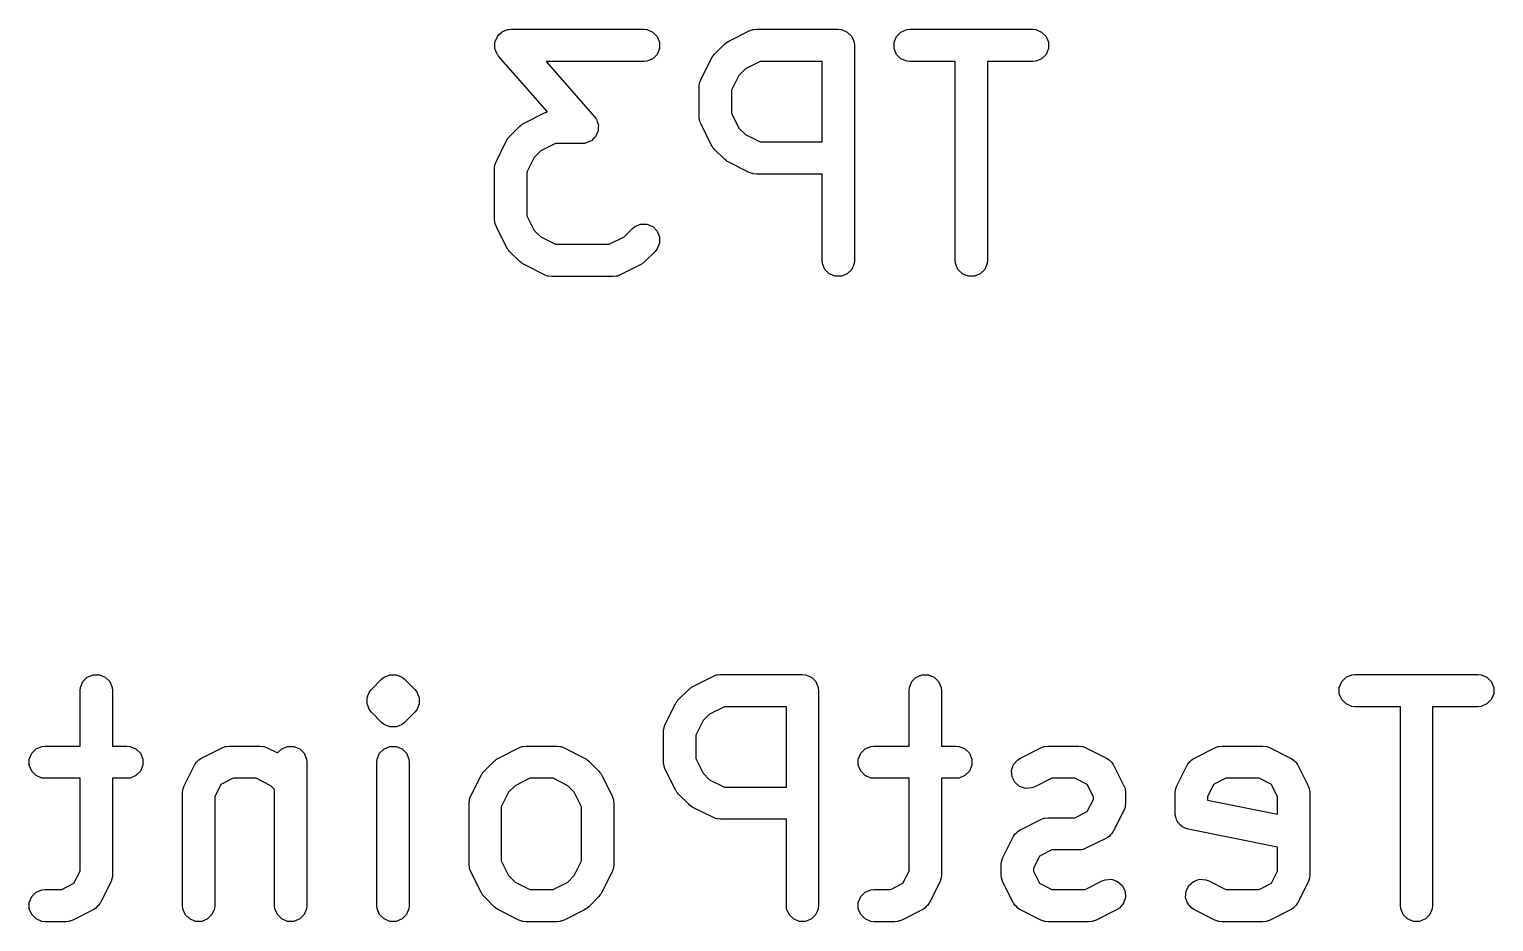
# Model space of a CAD drawing. Extents: x -2.56 to 2.01, y 0.39 to 3.96.
# Drawn here: x -1.9341 to -1.6659, y 2.8228 to 2.9862 of the extents above; entities that cross this region are included whole.
import ezdxf

# ---------------------------------------------------------------- set-up
doc = ezdxf.new("R2010")
doc.units = 0
doc.header["$MEASUREMENT"] = 0
doc.layers.add('BLACK', color=7, linetype='CONTINUOUS')

msp = doc.modelspace()

# ---------------------------------------------------------------- linework, layer by layer
at = {"layer": 'BLACK', "linetype": 'CONTINUOUS'}
for p, q in [((-1.84791, 2.98539), (-1.84757, 2.98573)), ((-1.84757, 2.98573), (-1.84748, 2.98577)), ((-1.84748, 2.98577), (-1.84741, 2.98583)), ((-1.84741, 2.98583), (-1.84695, 2.98599)), ((-1.84695, 2.98599), (-1.84651, 2.98617)), ((-1.84651, 2.98617), (-1.84637, 2.98618)), ((-1.84637, 2.98618), (-1.84631, 2.9862)), ((-1.84631, 2.9862), (-1.84624, 2.9862)), ((-1.84624, 2.9862), (-1.84593, 2.98623)), ((-1.84593, 2.98623), (-1.82156, 2.98623)), ((-1.82156, 2.98623), (-1.82098, 2.98617)), ((-1.82098, 2.98617), (-1.81992, 2.98573)), ((-1.81992, 2.98573), (-1.8191, 2.98492)), ((-1.80601, 2.98404), (-1.80226, 2.98592)), ((-1.80226, 2.98592), (-1.80172, 2.98612)), ((-1.80172, 2.98612), (-1.80161, 2.98613)), ((-1.80161, 2.98613), (-1.80151, 2.98617)), ((-1.80151, 2.98617), (-1.80094, 2.98623)), ((-1.80094, 2.98623), (-1.78594, 2.98623)), ((-1.78594, 2.98623), (-1.78536, 2.98617)), ((-1.78536, 2.98617), (-1.7843, 2.98573)), ((-1.7843, 2.98573), (-1.78348, 2.98492)), ((-1.77527, 2.98492), (-1.77446, 2.98573)), ((-1.77446, 2.98573), (-1.77339, 2.98617)), ((-1.77339, 2.98617), (-1.77282, 2.98623)), ((-1.77282, 2.98623), (-1.75032, 2.98623)), ((-1.75032, 2.98623), (-1.74974, 2.98617)), ((-1.74974, 2.98617), (-1.74868, 2.98573)), ((-1.74868, 2.98573), (-1.74786, 2.98492)), ((-1.84886, 2.98289), (-1.84883, 2.98337)), ((-1.84883, 2.98385), (-1.84879, 2.98394)), ((-1.84883, 2.98337), (-1.84883, 2.98385)), ((-1.84879, 2.98394), (-1.84878, 2.98404)), ((-1.84878, 2.98404), (-1.84857, 2.98447)), ((-1.84857, 2.98447), (-1.84839, 2.98492)), ((-1.84839, 2.98492), (-1.84832, 2.98499)), ((-1.84832, 2.98499), (-1.84827, 2.98508)), ((-1.84827, 2.98508), (-1.84791, 2.98539)), ((-1.8191, 2.98492), (-1.81866, 2.98385)), ((-1.81866, 2.98385), (-1.81866, 2.9827)), ((-1.80865, 2.98161), (-1.80677, 2.98349)), ((-1.80677, 2.98349), (-1.80655, 2.98367)), ((-1.80655, 2.98367), (-1.8065, 2.98373)), ((-1.8065, 2.98373), (-1.80641, 2.98379)), ((-1.80641, 2.98379), (-1.80633, 2.98386)), ((-1.80633, 2.98386), (-1.80626, 2.98389)), ((-1.80626, 2.98389), (-1.80601, 2.98404)), ((-1.78348, 2.98492), (-1.78304, 2.98385)), ((-1.78304, 2.98385), (-1.78299, 2.98327)), ((-1.78299, 2.98327), (-1.78299, 2.9439)), ((-1.77571, 2.98385), (-1.77527, 2.98492)), ((-1.77571, 2.9827), (-1.77571, 2.98385)), ((-1.74786, 2.98492), (-1.74742, 2.98385)), ((-1.74742, 2.98385), (-1.74742, 2.9827)), ((-1.84883, 2.9828), (-1.84886, 2.98289)), ((-1.84883, 2.9827), (-1.84883, 2.9828)), ((-1.84864, 2.98226), (-1.84883, 2.9827)), ((-1.84849, 2.9818), (-1.84864, 2.98226)), ((-1.84841, 2.98169), (-1.84849, 2.9818)), ((-1.84839, 2.98163), (-1.84841, 2.98169)), ((-1.84833, 2.98158), (-1.84839, 2.98163)), ((-1.84815, 2.98133), (-1.84833, 2.98158)), ((-1.83922, 2.97112), (-1.84815, 2.98133)), ((-1.82098, 2.98038), (-1.82156, 2.98032)), ((-1.81992, 2.98082), (-1.82098, 2.98038)), ((-1.8191, 2.98163), (-1.81992, 2.98082)), ((-1.81866, 2.9827), (-1.8191, 2.98163)), ((-1.81108, 2.9771), (-1.8092, 2.98085)), ((-1.8092, 2.98085), (-1.80905, 2.98109)), ((-1.80905, 2.98109), (-1.80902, 2.98117)), ((-1.80902, 2.98117), (-1.80895, 2.98125)), ((-1.80895, 2.98125), (-1.80889, 2.98134)), ((-1.80889, 2.98134), (-1.80884, 2.98139)), ((-1.80884, 2.98139), (-1.80865, 2.98161)), ((-1.77527, 2.98163), (-1.77571, 2.9827)), ((-1.77446, 2.98082), (-1.77527, 2.98163)), ((-1.77339, 2.98038), (-1.77446, 2.98082)), ((-1.77282, 2.98032), (-1.77339, 2.98038)), ((-1.74974, 2.98038), (-1.75032, 2.98032)), ((-1.74868, 2.98082), (-1.74974, 2.98038)), ((-1.74786, 2.98163), (-1.74868, 2.98082)), ((-1.74742, 2.9827), (-1.74786, 2.98163)), ((-1.82156, 2.98032), (-1.83942, 2.98032)), ((-1.83942, 2.98032), (-1.83059, 2.97022)), ((-1.80413, 2.97778), (-1.80548, 2.97508)), ((-1.80294, 2.97897), (-1.80413, 2.97778)), ((-1.80024, 2.98032), (-1.80294, 2.97897)), ((-1.78889, 2.98032), (-1.80024, 2.98032)), ((-1.78889, 2.96561), (-1.78889, 2.98032)), ((-1.76452, 2.98032), (-1.77282, 2.98032)), ((-1.76452, 2.9439), (-1.76452, 2.98032)), ((-1.75032, 2.98032), (-1.75861, 2.98032)), ((-1.75861, 2.98032), (-1.75861, 2.9439)), ((-1.81139, 2.97578), (-1.81133, 2.97635)), ((-1.81139, 2.97015), (-1.81139, 2.97578)), ((-1.81133, 2.97635), (-1.81129, 2.97645)), ((-1.81129, 2.97645), (-1.81128, 2.97656)), ((-1.81128, 2.97656), (-1.81108, 2.9771)), ((-1.80548, 2.97508), (-1.80548, 2.97085)), ((-1.8435, 2.96904), (-1.83975, 2.97092)), ((-1.83975, 2.97092), (-1.83922, 2.97112)), ((-1.83059, 2.97022), (-1.83041, 2.96997)), ((-1.83041, 2.96997), (-1.83035, 2.96992)), ((-1.83035, 2.96992), (-1.83033, 2.96987)), ((-1.83033, 2.96987), (-1.83025, 2.96975)), ((-1.83025, 2.96975), (-1.8301, 2.9693)), ((-1.81133, 2.96958), (-1.81139, 2.97015)), ((-1.80548, 2.97085), (-1.80413, 2.96815)), ((-1.84614, 2.96662), (-1.84427, 2.96849)), ((-1.84427, 2.96849), (-1.84404, 2.96868)), ((-1.84404, 2.96868), (-1.84399, 2.96873)), ((-1.84399, 2.96873), (-1.8439, 2.96879)), ((-1.8439, 2.96879), (-1.84382, 2.96886)), ((-1.84382, 2.96886), (-1.84375, 2.96889)), ((-1.84375, 2.96889), (-1.8435, 2.96904)), ((-1.83017, 2.96708), (-1.83035, 2.96664)), ((-1.82996, 2.96751), (-1.83017, 2.96708)), ((-1.8301, 2.9693), (-1.82991, 2.96885)), ((-1.82995, 2.96761), (-1.82996, 2.96751)), ((-1.82991, 2.9677), (-1.82995, 2.96761)), ((-1.82991, 2.96885), (-1.82991, 2.96875)), ((-1.82991, 2.96875), (-1.82988, 2.96866)), ((-1.82988, 2.96866), (-1.82991, 2.96818)), ((-1.82991, 2.96818), (-1.82991, 2.9677)), ((-1.81129, 2.96948), (-1.81133, 2.96958)), ((-1.81128, 2.96937), (-1.81129, 2.96948)), ((-1.81108, 2.96883), (-1.81128, 2.96937)), ((-1.8092, 2.96508), (-1.81108, 2.96883)), ((-1.80413, 2.96815), (-1.80294, 2.96695)), ((-1.80294, 2.96695), (-1.80024, 2.96561)), ((-1.84857, 2.9621), (-1.8467, 2.96585)), ((-1.8467, 2.96585), (-1.84654, 2.9661)), ((-1.84654, 2.9661), (-1.84651, 2.96617)), ((-1.84651, 2.96617), (-1.84645, 2.96625)), ((-1.84645, 2.96625), (-1.84639, 2.96634)), ((-1.84639, 2.96634), (-1.84633, 2.96639)), ((-1.84633, 2.96639), (-1.84614, 2.96662)), ((-1.83774, 2.96532), (-1.84043, 2.96398)), ((-1.83281, 2.96532), (-1.83774, 2.96532)), ((-1.8325, 2.96535), (-1.83281, 2.96532)), ((-1.83243, 2.96535), (-1.8325, 2.96535)), ((-1.83237, 2.96537), (-1.83243, 2.96535)), ((-1.83223, 2.96538), (-1.83237, 2.96537)), ((-1.83179, 2.96556), (-1.83223, 2.96538)), ((-1.83133, 2.96572), (-1.83179, 2.96556)), ((-1.83126, 2.96578), (-1.83133, 2.96572)), ((-1.83117, 2.96582), (-1.83126, 2.96578)), ((-1.83083, 2.96616), (-1.83117, 2.96582)), ((-1.83047, 2.96648), (-1.83083, 2.96616)), ((-1.83042, 2.96657), (-1.83047, 2.96648)), ((-1.83035, 2.96664), (-1.83042, 2.96657)), ((-1.80905, 2.96483), (-1.8092, 2.96508)), ((-1.80902, 2.96476), (-1.80905, 2.96483)), ((-1.80895, 2.96468), (-1.80902, 2.96476)), ((-1.80889, 2.96459), (-1.80895, 2.96468)), ((-1.80884, 2.96454), (-1.80889, 2.96459)), ((-1.80865, 2.96431), (-1.80884, 2.96454)), ((-1.80677, 2.96244), (-1.80865, 2.96431)), ((-1.80024, 2.96561), (-1.78889, 2.96561)), ((-1.84878, 2.96156), (-1.84857, 2.9621)), ((-1.84163, 2.96278), (-1.84298, 2.96008)), ((-1.84043, 2.96398), (-1.84163, 2.96278)), ((-1.80655, 2.96225), (-1.80677, 2.96244)), ((-1.8065, 2.96219), (-1.80655, 2.96225)), ((-1.80641, 2.96214), (-1.8065, 2.96219)), ((-1.80633, 2.96207), (-1.80641, 2.96214)), ((-1.80626, 2.96204), (-1.80633, 2.96207)), ((-1.80601, 2.96189), (-1.80626, 2.96204)), ((-1.80226, 2.96001), (-1.80601, 2.96189)), ((-1.84888, 2.96078), (-1.84883, 2.96135)), ((-1.84888, 2.9514), (-1.84888, 2.96078)), ((-1.84883, 2.96135), (-1.84879, 2.96145)), ((-1.84879, 2.96145), (-1.84878, 2.96156)), ((-1.84298, 2.96008), (-1.84298, 2.9521)), ((-1.80172, 2.9598), (-1.80226, 2.96001)), ((-1.80161, 2.9598), (-1.80172, 2.9598)), ((-1.80151, 2.95976), (-1.80161, 2.9598)), ((-1.80094, 2.9597), (-1.80151, 2.95976)), ((-1.78889, 2.9597), (-1.80094, 2.9597)), ((-1.78889, 2.9439), (-1.78889, 2.9597)), ((-1.84883, 2.95083), (-1.84888, 2.9514)), ((-1.84298, 2.9521), (-1.84163, 2.9494)), ((-1.84879, 2.95073), (-1.84883, 2.95083)), ((-1.84878, 2.95062), (-1.84879, 2.95073)), ((-1.84857, 2.95008), (-1.84878, 2.95062)), ((-1.8467, 2.94633), (-1.84857, 2.95008)), ((-1.84163, 2.9494), (-1.84043, 2.94821)), ((-1.84043, 2.94821), (-1.83774, 2.94686)), ((-1.82788, 2.94686), (-1.82518, 2.94821)), ((-1.82518, 2.94821), (-1.82365, 2.94974)), ((-1.82365, 2.94974), (-1.8232, 2.95011)), ((-1.8232, 2.95011), (-1.82214, 2.95055)), ((-1.82214, 2.95055), (-1.82098, 2.95055)), ((-1.82098, 2.95055), (-1.81992, 2.95011)), ((-1.81992, 2.95011), (-1.8191, 2.94929)), ((-1.8191, 2.94929), (-1.81866, 2.94823)), ((-1.81866, 2.94823), (-1.81866, 2.94708)), ((-1.84654, 2.94609), (-1.8467, 2.94633)), ((-1.84651, 2.94601), (-1.84654, 2.94609)), ((-1.84645, 2.94593), (-1.84651, 2.94601)), ((-1.84639, 2.94584), (-1.84645, 2.94593)), ((-1.84633, 2.94579), (-1.84639, 2.94584)), ((-1.84614, 2.94557), (-1.84633, 2.94579)), ((-1.84427, 2.94369), (-1.84614, 2.94557)), ((-1.83774, 2.94686), (-1.82788, 2.94686)), ((-1.81947, 2.94557), (-1.82135, 2.94369)), ((-1.8191, 2.94601), (-1.81947, 2.94557)), ((-1.81866, 2.94708), (-1.8191, 2.94601)), ((-1.84404, 2.94351), (-1.84427, 2.94369)), ((-1.84399, 2.94345), (-1.84404, 2.94351)), ((-1.8439, 2.94339), (-1.84399, 2.94345)), ((-1.84382, 2.94332), (-1.8439, 2.94339)), ((-1.84375, 2.94329), (-1.84382, 2.94332)), ((-1.8435, 2.94314), (-1.84375, 2.94329)), ((-1.83975, 2.94126), (-1.8435, 2.94314)), ((-1.82211, 2.94314), (-1.82586, 2.94126)), ((-1.82187, 2.94329), (-1.82211, 2.94314)), ((-1.82179, 2.94332), (-1.82187, 2.94329)), ((-1.82171, 2.94339), (-1.82179, 2.94332)), ((-1.82162, 2.94345), (-1.82171, 2.94339)), ((-1.82157, 2.94351), (-1.82162, 2.94345)), ((-1.82135, 2.94369), (-1.82157, 2.94351)), ((-1.78884, 2.94333), (-1.78889, 2.9439)), ((-1.78839, 2.94226), (-1.78884, 2.94333)), ((-1.78304, 2.94333), (-1.78348, 2.94226)), ((-1.78299, 2.9439), (-1.78304, 2.94333)), ((-1.76446, 2.94333), (-1.76452, 2.9439)), ((-1.76402, 2.94226), (-1.76446, 2.94333)), ((-1.75867, 2.94333), (-1.75911, 2.94226)), ((-1.75861, 2.9439), (-1.75867, 2.94333)), ((-1.83921, 2.94106), (-1.83975, 2.94126)), ((-1.83911, 2.94105), (-1.83921, 2.94106)), ((-1.83901, 2.94101), (-1.83911, 2.94105)), ((-1.83843, 2.94095), (-1.83901, 2.94101)), ((-1.82718, 2.94095), (-1.83843, 2.94095)), ((-1.82661, 2.94101), (-1.82718, 2.94095)), ((-1.82651, 2.94105), (-1.82661, 2.94101)), ((-1.8264, 2.94106), (-1.82651, 2.94105)), ((-1.82586, 2.94126), (-1.8264, 2.94106)), ((-1.78758, 2.94145), (-1.78839, 2.94226)), ((-1.78652, 2.94101), (-1.78758, 2.94145)), ((-1.78536, 2.94101), (-1.78652, 2.94101)), ((-1.7843, 2.94145), (-1.78536, 2.94101)), ((-1.78348, 2.94226), (-1.7843, 2.94145)), ((-1.76321, 2.94145), (-1.76402, 2.94226)), ((-1.76214, 2.94101), (-1.76321, 2.94145)), ((-1.76099, 2.94101), (-1.76214, 2.94101)), ((-1.75993, 2.94145), (-1.76099, 2.94101)), ((-1.75911, 2.94226), (-1.75993, 2.94145)), ((-1.9235, 2.86762), (-1.92244, 2.86806)), ((-1.92244, 2.86806), (-1.92128, 2.86806)), ((-1.92128, 2.86806), (-1.92022, 2.86762)), ((-1.86913, 2.86762), (-1.86807, 2.86806)), ((-1.86807, 2.86806), (-1.86692, 2.86806)), ((-1.86692, 2.86806), (-1.86692, 2.86806)), ((-1.86692, 2.86806), (-1.86585, 2.86762)), ((-1.81257, 2.86593), (-1.80882, 2.86781)), ((-1.80882, 2.86781), (-1.80828, 2.86801)), ((-1.80828, 2.86801), (-1.80817, 2.86802)), ((-1.80817, 2.86802), (-1.80808, 2.86806)), ((-1.80808, 2.86806), (-1.8075, 2.86812)), ((-1.8075, 2.86812), (-1.7925, 2.86812)), ((-1.7925, 2.86812), (-1.79192, 2.86806)), ((-1.79192, 2.86806), (-1.79086, 2.86762)), ((-1.77164, 2.86762), (-1.77058, 2.86806)), ((-1.77058, 2.86806), (-1.76943, 2.86806)), ((-1.76943, 2.86806), (-1.76836, 2.86762)), ((-1.6929, 2.86762), (-1.69184, 2.86806)), ((-1.69184, 2.86806), (-1.69126, 2.86812)), ((-1.69126, 2.86812), (-1.66877, 2.86812)), ((-1.66877, 2.86812), (-1.66819, 2.86806)), ((-1.66819, 2.86806), (-1.66713, 2.86762)), ((-1.92481, 2.86516), (-1.92476, 2.86574)), ((-1.92481, 2.85499), (-1.92481, 2.86516)), ((-1.92476, 2.86574), (-1.92431, 2.86681)), ((-1.92431, 2.86681), (-1.9235, 2.86762)), ((-1.92022, 2.86762), (-1.9194, 2.86681)), ((-1.9194, 2.86681), (-1.91896, 2.86574)), ((-1.91896, 2.86574), (-1.91891, 2.86516)), ((-1.91891, 2.86516), (-1.91891, 2.85499)), ((-1.87182, 2.86493), (-1.87145, 2.86538)), ((-1.87145, 2.86538), (-1.86958, 2.86725)), ((-1.86958, 2.86725), (-1.86913, 2.86762)), ((-1.86585, 2.86762), (-1.8654, 2.86725)), ((-1.8654, 2.86725), (-1.86353, 2.86538)), ((-1.86353, 2.86538), (-1.86316, 2.86493)), ((-1.81521, 2.8635), (-1.81334, 2.86538)), ((-1.81334, 2.86538), (-1.81311, 2.86556)), ((-1.81311, 2.86556), (-1.81306, 2.86562)), ((-1.81306, 2.86562), (-1.81297, 2.86568)), ((-1.81297, 2.86568), (-1.81289, 2.86574)), ((-1.81289, 2.86574), (-1.81282, 2.86577)), ((-1.81282, 2.86577), (-1.81257, 2.86593)), ((-1.79086, 2.86762), (-1.79005, 2.86681)), ((-1.79005, 2.86681), (-1.7896, 2.86574)), ((-1.7896, 2.86574), (-1.78955, 2.86516)), ((-1.78955, 2.86516), (-1.78955, 2.82579)), ((-1.77296, 2.86516), (-1.7729, 2.86574)), ((-1.77296, 2.85499), (-1.77296, 2.86516)), ((-1.7729, 2.86574), (-1.77246, 2.86681)), ((-1.77246, 2.86681), (-1.77164, 2.86762)), ((-1.76836, 2.86762), (-1.76755, 2.86681)), ((-1.76755, 2.86681), (-1.76711, 2.86574)), ((-1.76711, 2.86574), (-1.76705, 2.86516)), ((-1.76705, 2.86516), (-1.76705, 2.85499)), ((-1.69416, 2.86574), (-1.69372, 2.86681)), ((-1.69416, 2.86459), (-1.69416, 2.86574)), ((-1.69372, 2.86681), (-1.6929, 2.86762)), ((-1.66713, 2.86762), (-1.66631, 2.86681)), ((-1.66631, 2.86681), (-1.66587, 2.86574)), ((-1.66587, 2.86574), (-1.66587, 2.86459)), ((-1.87226, 2.86387), (-1.87182, 2.86493)), ((-1.87226, 2.86271), (-1.87226, 2.86387)), ((-1.87182, 2.86165), (-1.87226, 2.86271)), ((-1.86316, 2.86493), (-1.86302, 2.86459)), ((-1.86272, 2.86271), (-1.86316, 2.86165)), ((-1.86302, 2.86459), (-1.86272, 2.86387)), ((-1.86272, 2.86387), (-1.86272, 2.86271)), ((-1.81764, 2.85899), (-1.81576, 2.86274)), ((-1.81576, 2.86274), (-1.81561, 2.86298)), ((-1.81561, 2.86298), (-1.81558, 2.86306)), ((-1.81558, 2.86306), (-1.81551, 2.86314)), ((-1.81551, 2.86314), (-1.81546, 2.86323)), ((-1.81546, 2.86323), (-1.8154, 2.86328)), ((-1.8154, 2.86328), (-1.81521, 2.8635)), ((-1.69372, 2.86352), (-1.69416, 2.86459)), ((-1.6929, 2.86271), (-1.69372, 2.86352)), ((-1.69184, 2.86227), (-1.6929, 2.86271)), ((-1.66713, 2.86271), (-1.66819, 2.86227)), ((-1.66631, 2.86352), (-1.66713, 2.86271)), ((-1.66587, 2.86459), (-1.66631, 2.86352)), ((-1.87145, 2.8612), (-1.87182, 2.86165)), ((-1.86958, 2.85933), (-1.87145, 2.8612)), ((-1.86353, 2.8612), (-1.8654, 2.85933)), ((-1.86316, 2.86165), (-1.86353, 2.8612)), ((-1.8107, 2.85967), (-1.81205, 2.85697)), ((-1.8095, 2.86086), (-1.8107, 2.85967)), ((-1.8068, 2.86221), (-1.8095, 2.86086)), ((-1.79545, 2.86221), (-1.8068, 2.86221)), ((-1.79545, 2.84749), (-1.79545, 2.86221)), ((-1.69126, 2.86221), (-1.69184, 2.86227)), ((-1.68297, 2.86221), (-1.69126, 2.86221)), ((-1.68297, 2.82579), (-1.68297, 2.86221)), ((-1.66877, 2.86221), (-1.67706, 2.86221)), ((-1.67706, 2.86221), (-1.67706, 2.82579)), ((-1.66819, 2.86227), (-1.66877, 2.86221)), ((-1.86913, 2.85896), (-1.86958, 2.85933)), ((-1.86807, 2.85852), (-1.86913, 2.85896)), ((-1.86692, 2.85852), (-1.86807, 2.85852)), ((-1.86807, 2.85852), (-1.86807, 2.85852)), ((-1.86585, 2.85896), (-1.86692, 2.85852)), ((-1.86692, 2.85852), (-1.86692, 2.85852)), ((-1.8654, 2.85933), (-1.86585, 2.85896)), ((-1.81795, 2.85767), (-1.81789, 2.85824)), ((-1.81795, 2.85204), (-1.81795, 2.85767)), ((-1.81789, 2.85824), (-1.81785, 2.85834)), ((-1.81785, 2.85845), (-1.81764, 2.85899)), ((-1.81785, 2.85834), (-1.81785, 2.85845)), ((-1.81205, 2.85697), (-1.81205, 2.85274)), ((-1.93369, 2.85368), (-1.93287, 2.8545)), ((-1.93287, 2.8545), (-1.93181, 2.85494)), ((-1.93181, 2.85494), (-1.93123, 2.85499)), ((-1.93123, 2.85499), (-1.92481, 2.85499)), ((-1.91891, 2.85499), (-1.91624, 2.85499)), ((-1.91624, 2.85499), (-1.91566, 2.85494)), ((-1.91566, 2.85494), (-1.9146, 2.8545)), ((-1.9146, 2.8545), (-1.91378, 2.85368)), ((-1.90256, 2.85281), (-1.89881, 2.85468)), ((-1.89881, 2.85468), (-1.89827, 2.85489)), ((-1.89827, 2.85489), (-1.89816, 2.8549)), ((-1.89816, 2.8549), (-1.89806, 2.85494)), ((-1.89806, 2.85494), (-1.89749, 2.85499)), ((-1.89749, 2.85499), (-1.89186, 2.85499)), ((-1.89186, 2.85499), (-1.89129, 2.85494)), ((-1.89129, 2.85494), (-1.89119, 2.8549)), ((-1.89119, 2.8549), (-1.89108, 2.85489)), ((-1.89108, 2.85489), (-1.89054, 2.85468)), ((-1.89054, 2.85468), (-1.88864, 2.85373)), ((-1.88864, 2.85373), (-1.88788, 2.8545)), ((-1.88788, 2.8545), (-1.88682, 2.85494)), ((-1.88682, 2.85494), (-1.88566, 2.85494)), ((-1.88566, 2.85494), (-1.8846, 2.8545)), ((-1.8846, 2.8545), (-1.88378, 2.85368)), ((-1.86995, 2.85368), (-1.86913, 2.8545)), ((-1.86913, 2.8545), (-1.86807, 2.85494)), ((-1.86807, 2.85494), (-1.86692, 2.85494)), ((-1.86692, 2.85494), (-1.86585, 2.8545)), ((-1.86585, 2.8545), (-1.86504, 2.85368)), ((-1.84819, 2.85281), (-1.84444, 2.85468)), ((-1.84444, 2.85468), (-1.8439, 2.85489)), ((-1.8439, 2.85489), (-1.84379, 2.8549)), ((-1.84379, 2.8549), (-1.8437, 2.85494)), ((-1.8437, 2.85494), (-1.84312, 2.85499)), ((-1.84312, 2.85499), (-1.8375, 2.85499)), ((-1.8375, 2.85499), (-1.83692, 2.85494)), ((-1.83692, 2.85494), (-1.83682, 2.8549)), ((-1.83682, 2.8549), (-1.83672, 2.85489)), ((-1.83672, 2.85489), (-1.83617, 2.85468)), ((-1.83617, 2.85468), (-1.83243, 2.85281)), ((-1.78183, 2.85368), (-1.78102, 2.8545)), ((-1.78102, 2.8545), (-1.77995, 2.85494)), ((-1.77995, 2.85494), (-1.77938, 2.85499)), ((-1.77938, 2.85499), (-1.77296, 2.85499)), ((-1.76705, 2.85499), (-1.76438, 2.85499)), ((-1.76438, 2.85499), (-1.7638, 2.85494)), ((-1.7638, 2.85494), (-1.76274, 2.8545)), ((-1.76274, 2.8545), (-1.76192, 2.85368)), ((-1.75258, 2.85281), (-1.74883, 2.85468)), ((-1.74883, 2.85468), (-1.74829, 2.85489)), ((-1.74829, 2.85489), (-1.74818, 2.8549)), ((-1.74818, 2.8549), (-1.74808, 2.85494)), ((-1.74808, 2.85494), (-1.74751, 2.85499)), ((-1.74751, 2.85499), (-1.74188, 2.85499)), ((-1.74188, 2.85499), (-1.74131, 2.85494)), ((-1.74131, 2.85494), (-1.74121, 2.8549)), ((-1.74121, 2.8549), (-1.7411, 2.85489)), ((-1.7411, 2.85489), (-1.74056, 2.85468)), ((-1.74056, 2.85468), (-1.73681, 2.85281)), ((-1.72071, 2.85281), (-1.71696, 2.85468)), ((-1.71696, 2.85468), (-1.71642, 2.85489)), ((-1.71642, 2.85489), (-1.71631, 2.8549)), ((-1.71631, 2.8549), (-1.71621, 2.85494)), ((-1.71621, 2.85494), (-1.71564, 2.85499)), ((-1.71564, 2.85499), (-1.70814, 2.85499)), ((-1.70814, 2.85499), (-1.70756, 2.85494)), ((-1.70756, 2.85494), (-1.70746, 2.8549)), ((-1.70746, 2.8549), (-1.70736, 2.85489)), ((-1.70736, 2.85489), (-1.70682, 2.85468)), ((-1.70682, 2.85468), (-1.70307, 2.85281)), ((-1.93413, 2.85262), (-1.93369, 2.85368)), ((-1.93413, 2.85147), (-1.93413, 2.85262)), ((-1.91378, 2.85368), (-1.91334, 2.85262)), ((-1.91334, 2.85262), (-1.91334, 2.85147)), ((-1.90382, 2.85158), (-1.9038, 2.85163)), ((-1.9038, 2.85163), (-1.90375, 2.85169)), ((-1.90375, 2.85169), (-1.90357, 2.85198)), ((-1.90357, 2.85198), (-1.90329, 2.85222)), ((-1.90329, 2.85222), (-1.90305, 2.8525)), ((-1.90305, 2.8525), (-1.90276, 2.85268)), ((-1.90276, 2.85268), (-1.9027, 2.85273)), ((-1.9027, 2.85273), (-1.90265, 2.85275)), ((-1.90265, 2.85275), (-1.90256, 2.85281)), ((-1.88378, 2.85368), (-1.88334, 2.85262)), ((-1.88334, 2.85262), (-1.88329, 2.85204)), ((-1.88329, 2.85204), (-1.88329, 2.82579)), ((-1.87044, 2.85204), (-1.87039, 2.85262)), ((-1.87044, 2.82579), (-1.87044, 2.85204)), ((-1.87039, 2.85262), (-1.86995, 2.85368)), ((-1.86504, 2.85368), (-1.8646, 2.85262)), ((-1.8646, 2.85262), (-1.86454, 2.85204)), ((-1.86454, 2.85204), (-1.86454, 2.82579)), ((-1.85083, 2.85038), (-1.84896, 2.85225)), ((-1.84896, 2.85225), (-1.84873, 2.85244)), ((-1.84873, 2.85244), (-1.84868, 2.8525)), ((-1.84868, 2.8525), (-1.84859, 2.85256)), ((-1.84859, 2.85256), (-1.84851, 2.85262)), ((-1.84851, 2.85262), (-1.84844, 2.85265)), ((-1.84844, 2.85265), (-1.84819, 2.85281)), ((-1.83243, 2.85281), (-1.83218, 2.85265)), ((-1.83218, 2.85265), (-1.83211, 2.85262)), ((-1.83211, 2.85262), (-1.83202, 2.85256)), ((-1.83202, 2.85256), (-1.83194, 2.8525)), ((-1.83194, 2.8525), (-1.83188, 2.85244)), ((-1.83188, 2.85244), (-1.83166, 2.85225)), ((-1.83166, 2.85225), (-1.82978, 2.85038)), ((-1.81789, 2.85147), (-1.81795, 2.85204)), ((-1.81205, 2.85274), (-1.8107, 2.85004)), ((-1.78227, 2.85262), (-1.78183, 2.85368)), ((-1.78227, 2.85147), (-1.78227, 2.85262)), ((-1.76192, 2.85368), (-1.76148, 2.85262)), ((-1.76148, 2.85262), (-1.76148, 2.85147)), ((-1.75419, 2.85054), (-1.75382, 2.85163)), ((-1.75382, 2.85163), (-1.75307, 2.8525)), ((-1.75307, 2.8525), (-1.75258, 2.85281)), ((-1.73681, 2.85281), (-1.73672, 2.85275)), ((-1.73672, 2.85275), (-1.73667, 2.85273)), ((-1.73667, 2.85273), (-1.73661, 2.85268)), ((-1.73661, 2.85268), (-1.73632, 2.8525)), ((-1.73632, 2.8525), (-1.73608, 2.85222)), ((-1.73608, 2.85222), (-1.7358, 2.85198)), ((-1.7358, 2.85198), (-1.73562, 2.85169)), ((-1.73562, 2.85169), (-1.73557, 2.85163)), ((-1.73557, 2.85163), (-1.73555, 2.85158)), ((-1.72197, 2.85158), (-1.72195, 2.85163)), ((-1.72195, 2.85163), (-1.7219, 2.85169)), ((-1.7219, 2.85169), (-1.72172, 2.85198)), ((-1.72172, 2.85198), (-1.72144, 2.85222)), ((-1.72144, 2.85222), (-1.7212, 2.8525)), ((-1.7212, 2.8525), (-1.7209, 2.85268)), ((-1.7209, 2.85268), (-1.72085, 2.85273)), ((-1.72085, 2.85273), (-1.7208, 2.85275)), ((-1.7208, 2.85275), (-1.72071, 2.85281)), ((-1.70307, 2.85281), (-1.70297, 2.85275)), ((-1.70297, 2.85275), (-1.70292, 2.85273)), ((-1.70292, 2.85273), (-1.70287, 2.85268)), ((-1.70287, 2.85268), (-1.70258, 2.8525)), ((-1.70258, 2.8525), (-1.70233, 2.85222)), ((-1.70233, 2.85222), (-1.70205, 2.85198)), ((-1.70205, 2.85198), (-1.70187, 2.85169)), ((-1.70187, 2.85169), (-1.70182, 2.85163)), ((-1.70182, 2.85163), (-1.70181, 2.85158)), ((-1.93369, 2.8504), (-1.93413, 2.85147)), ((-1.93287, 2.84959), (-1.93369, 2.8504)), ((-1.93181, 2.84915), (-1.93287, 2.84959)), ((-1.93123, 2.84909), (-1.93181, 2.84915)), ((-1.92481, 2.84909), (-1.93123, 2.84909)), ((-1.92481, 2.83212), (-1.92481, 2.84909)), ((-1.91624, 2.84909), (-1.91891, 2.84909)), ((-1.91891, 2.84909), (-1.91891, 2.83142)), ((-1.91566, 2.84915), (-1.91624, 2.84909)), ((-1.9146, 2.84959), (-1.91566, 2.84915)), ((-1.91378, 2.8504), (-1.9146, 2.84959)), ((-1.91334, 2.85147), (-1.91378, 2.8504)), ((-1.90575, 2.84774), (-1.90388, 2.85149)), ((-1.90388, 2.85149), (-1.90382, 2.85158)), ((-1.89679, 2.84909), (-1.89904, 2.84797)), ((-1.89256, 2.84909), (-1.89679, 2.84909)), ((-1.88986, 2.84774), (-1.89256, 2.84909)), ((-1.85326, 2.84586), (-1.85138, 2.84961)), ((-1.85138, 2.84961), (-1.85123, 2.84986)), ((-1.85123, 2.84986), (-1.8512, 2.84993)), ((-1.8512, 2.84993), (-1.85113, 2.85001)), ((-1.85113, 2.85001), (-1.85108, 2.8501)), ((-1.85108, 2.8501), (-1.85102, 2.85015)), ((-1.85102, 2.85015), (-1.85083, 2.85038)), ((-1.84242, 2.84909), (-1.84512, 2.84774)), ((-1.83819, 2.84909), (-1.84242, 2.84909)), ((-1.83549, 2.84774), (-1.83819, 2.84909)), ((-1.82978, 2.85038), (-1.8296, 2.85015)), ((-1.8296, 2.85015), (-1.82954, 2.8501)), ((-1.82954, 2.8501), (-1.82948, 2.85001)), ((-1.82948, 2.85001), (-1.82942, 2.84993)), ((-1.82942, 2.84993), (-1.82939, 2.84986)), ((-1.82939, 2.84986), (-1.82923, 2.84961)), ((-1.82923, 2.84961), (-1.82736, 2.84586)), ((-1.81785, 2.85137), (-1.81789, 2.85147)), ((-1.81785, 2.85126), (-1.81785, 2.85137)), ((-1.81764, 2.85072), (-1.81785, 2.85126)), ((-1.81576, 2.84697), (-1.81764, 2.85072)), ((-1.8107, 2.85004), (-1.8095, 2.84884)), ((-1.78183, 2.8504), (-1.78227, 2.85147)), ((-1.78102, 2.84959), (-1.78183, 2.8504)), ((-1.77995, 2.84915), (-1.78102, 2.84959)), ((-1.77938, 2.84909), (-1.77995, 2.84915)), ((-1.77296, 2.84909), (-1.77938, 2.84909)), ((-1.77296, 2.83212), (-1.77296, 2.84909)), ((-1.76438, 2.84909), (-1.76705, 2.84909)), ((-1.76705, 2.84909), (-1.76705, 2.83142)), ((-1.7638, 2.84915), (-1.76438, 2.84909)), ((-1.76274, 2.84959), (-1.7638, 2.84915)), ((-1.76192, 2.8504), (-1.76274, 2.84959)), ((-1.76148, 2.85147), (-1.76192, 2.8504)), ((-1.7541, 2.84939), (-1.75419, 2.85054)), ((-1.75359, 2.84836), (-1.7541, 2.84939)), ((-1.74681, 2.84909), (-1.74994, 2.84753)), ((-1.74258, 2.84909), (-1.74681, 2.84909)), ((-1.74033, 2.84797), (-1.74258, 2.84909)), ((-1.73555, 2.85158), (-1.73549, 2.85149)), ((-1.73549, 2.85149), (-1.73362, 2.84774)), ((-1.7239, 2.84774), (-1.72203, 2.85149)), ((-1.72203, 2.85149), (-1.72197, 2.85158)), ((-1.71494, 2.84909), (-1.71718, 2.84797)), ((-1.70883, 2.84909), (-1.71494, 2.84909)), ((-1.70659, 2.84797), (-1.70883, 2.84909)), ((-1.70181, 2.85158), (-1.70175, 2.85149)), ((-1.70175, 2.85149), (-1.69987, 2.84774)), ((-1.90606, 2.84642), (-1.90601, 2.84699)), ((-1.90606, 2.82579), (-1.90606, 2.84642)), ((-1.90601, 2.84699), (-1.90597, 2.84709)), ((-1.90597, 2.84709), (-1.90596, 2.8472)), ((-1.90596, 2.8472), (-1.90575, 2.84774)), ((-1.89904, 2.84797), (-1.90016, 2.84572)), ((-1.88919, 2.84707), (-1.88986, 2.84774)), ((-1.88919, 2.82579), (-1.88919, 2.84707)), ((-1.84632, 2.84654), (-1.84767, 2.84385)), ((-1.84512, 2.84774), (-1.84632, 2.84654)), ((-1.8343, 2.84654), (-1.83549, 2.84774)), ((-1.83295, 2.84385), (-1.8343, 2.84654)), ((-1.81561, 2.84672), (-1.81576, 2.84697)), ((-1.81558, 2.84665), (-1.81561, 2.84672)), ((-1.81551, 2.84657), (-1.81558, 2.84665)), ((-1.81546, 2.84648), (-1.81551, 2.84657)), ((-1.8154, 2.84643), (-1.81546, 2.84648)), ((-1.81521, 2.8462), (-1.8154, 2.84643)), ((-1.8095, 2.84884), (-1.8068, 2.84749)), ((-1.8068, 2.84749), (-1.79545, 2.84749)), ((-1.75272, 2.8476), (-1.75359, 2.84836)), ((-1.75163, 2.84724), (-1.75272, 2.8476)), ((-1.75048, 2.84732), (-1.75163, 2.84724)), ((-1.74994, 2.84753), (-1.75048, 2.84732)), ((-1.73921, 2.84572), (-1.74033, 2.84797)), ((-1.73362, 2.84774), (-1.73341, 2.8472)), ((-1.73341, 2.8472), (-1.7334, 2.84709)), ((-1.7334, 2.84709), (-1.73336, 2.84699)), ((-1.73336, 2.84699), (-1.73331, 2.84642)), ((-1.73331, 2.84642), (-1.73331, 2.84454)), ((-1.72421, 2.84642), (-1.72416, 2.84699)), ((-1.72421, 2.84267), (-1.72421, 2.84642)), ((-1.72416, 2.84699), (-1.72412, 2.84709)), ((-1.72412, 2.84709), (-1.72411, 2.8472)), ((-1.72411, 2.8472), (-1.7239, 2.84774)), ((-1.71718, 2.84797), (-1.71831, 2.84572)), ((-1.70546, 2.84572), (-1.70659, 2.84797)), ((-1.69987, 2.84774), (-1.69966, 2.8472)), ((-1.69966, 2.8472), (-1.69966, 2.84709)), ((-1.69966, 2.84709), (-1.69962, 2.84699)), ((-1.69962, 2.84699), (-1.69956, 2.84642)), ((-1.69956, 2.84642), (-1.69956, 2.83142)), ((-1.90016, 2.84572), (-1.90016, 2.82579)), ((-1.85357, 2.84454), (-1.85351, 2.84512)), ((-1.85357, 2.83329), (-1.85357, 2.84454)), ((-1.85351, 2.84512), (-1.85347, 2.84522)), ((-1.85347, 2.84532), (-1.85326, 2.84586)), ((-1.85347, 2.84522), (-1.85347, 2.84532)), ((-1.84767, 2.84385), (-1.84767, 2.83399)), ((-1.83295, 2.83399), (-1.83295, 2.84385)), ((-1.82736, 2.84586), (-1.82715, 2.84532)), ((-1.82715, 2.84532), (-1.82714, 2.84522)), ((-1.82714, 2.84522), (-1.8271, 2.84512)), ((-1.8271, 2.84512), (-1.82704, 2.84454)), ((-1.82704, 2.84454), (-1.82704, 2.83329)), ((-1.81334, 2.84433), (-1.81521, 2.8462)), ((-1.81311, 2.84414), (-1.81334, 2.84433)), ((-1.81306, 2.84408), (-1.81311, 2.84414)), ((-1.81297, 2.84403), (-1.81306, 2.84408)), ((-1.81289, 2.84396), (-1.81297, 2.84403)), ((-1.81282, 2.84393), (-1.81289, 2.84396)), ((-1.81257, 2.84378), (-1.81282, 2.84393)), ((-1.80882, 2.8419), (-1.81257, 2.84378)), ((-1.74033, 2.84299), (-1.73921, 2.84524)), ((-1.73921, 2.84524), (-1.73921, 2.84572)), ((-1.73341, 2.84376), (-1.73362, 2.84322)), ((-1.7334, 2.84387), (-1.73341, 2.84376)), ((-1.73336, 2.84397), (-1.7334, 2.84387)), ((-1.73331, 2.84454), (-1.73336, 2.84397)), ((-1.71831, 2.84572), (-1.71831, 2.84509)), ((-1.71831, 2.84509), (-1.70546, 2.84252)), ((-1.70546, 2.84252), (-1.70546, 2.84572)), ((-1.80828, 2.84169), (-1.80882, 2.8419)), ((-1.80817, 2.84169), (-1.80828, 2.84169)), ((-1.80808, 2.84165), (-1.80817, 2.84169)), ((-1.8075, 2.84159), (-1.80808, 2.84165)), ((-1.79545, 2.84159), (-1.8075, 2.84159)), ((-1.79545, 2.82579), (-1.79545, 2.84159)), ((-1.75258, 2.83968), (-1.74883, 2.84156)), ((-1.74883, 2.84156), (-1.74829, 2.84177)), ((-1.74829, 2.84177), (-1.74818, 2.84177)), ((-1.74818, 2.84177), (-1.74808, 2.84181)), ((-1.74808, 2.84181), (-1.74751, 2.84187)), ((-1.74751, 2.84187), (-1.74258, 2.84187)), ((-1.74258, 2.84187), (-1.74033, 2.84299)), ((-1.73362, 2.84322), (-1.73549, 2.83947)), ((-1.72416, 2.84209), (-1.72421, 2.84267)), ((-1.72405, 2.84182), (-1.72416, 2.84209)), ((-1.72399, 2.84154), (-1.72405, 2.84182)), ((-1.72383, 2.8413), (-1.72399, 2.84154)), ((-1.72371, 2.84103), (-1.72383, 2.8413)), ((-1.72351, 2.84082), (-1.72371, 2.84103)), ((-1.75577, 2.83461), (-1.7539, 2.83836)), ((-1.7539, 2.83836), (-1.75384, 2.83846)), ((-1.75384, 2.83846), (-1.75382, 2.83851)), ((-1.75382, 2.83851), (-1.75377, 2.83856)), ((-1.75377, 2.83856), (-1.75359, 2.83885)), ((-1.75359, 2.83885), (-1.75331, 2.8391)), ((-1.75331, 2.8391), (-1.75307, 2.83938)), ((-1.75307, 2.83938), (-1.75277, 2.83956)), ((-1.75277, 2.83956), (-1.75272, 2.83961)), ((-1.75272, 2.83961), (-1.75267, 2.83962)), ((-1.75267, 2.83962), (-1.75258, 2.83968)), ((-1.73672, 2.83821), (-1.73681, 2.83815)), ((-1.73667, 2.83823), (-1.73672, 2.83821)), ((-1.73661, 2.83828), (-1.73667, 2.83823)), ((-1.73632, 2.83846), (-1.73661, 2.83828)), ((-1.73608, 2.83874), (-1.73632, 2.83846)), ((-1.7358, 2.83898), (-1.73608, 2.83874)), ((-1.73562, 2.83927), (-1.7358, 2.83898)), ((-1.73557, 2.83933), (-1.73562, 2.83927)), ((-1.73555, 2.83938), (-1.73557, 2.83933)), ((-1.73549, 2.83947), (-1.73555, 2.83938)), ((-1.72335, 2.84058), (-1.72351, 2.84082)), ((-1.72311, 2.84042), (-1.72335, 2.84058)), ((-1.7229, 2.84021), (-1.72311, 2.84042)), ((-1.72263, 2.8401), (-1.7229, 2.84021)), ((-1.72239, 2.83994), (-1.72263, 2.8401)), ((-1.72184, 2.83977), (-1.72239, 2.83994)), ((-1.70546, 2.8365), (-1.72184, 2.83977)), ((-1.74681, 2.83597), (-1.74906, 2.83484)), ((-1.74188, 2.83597), (-1.74681, 2.83597)), ((-1.74131, 2.83602), (-1.74188, 2.83597)), ((-1.74121, 2.83606), (-1.74131, 2.83602)), ((-1.7411, 2.83607), (-1.74121, 2.83606)), ((-1.74056, 2.83628), (-1.7411, 2.83607)), ((-1.73681, 2.83815), (-1.74056, 2.83628)), ((-1.70546, 2.83212), (-1.70546, 2.8365)), ((-1.85351, 2.83272), (-1.85357, 2.83329)), ((-1.84767, 2.83399), (-1.84632, 2.83129)), ((-1.8343, 2.83129), (-1.83295, 2.83399)), ((-1.82704, 2.83329), (-1.8271, 2.83272)), ((-1.75608, 2.83329), (-1.75603, 2.83387)), ((-1.75608, 2.83142), (-1.75608, 2.83329)), ((-1.75603, 2.83387), (-1.75599, 2.83397)), ((-1.75599, 2.83397), (-1.75598, 2.83407)), ((-1.75598, 2.83407), (-1.75577, 2.83461)), ((-1.74906, 2.83484), (-1.75018, 2.8326)), ((-1.92594, 2.82987), (-1.92481, 2.83212)), ((-1.91901, 2.83064), (-1.91922, 2.8301)), ((-1.919, 2.83074), (-1.91901, 2.83064)), ((-1.91896, 2.83084), (-1.919, 2.83074)), ((-1.91891, 2.83142), (-1.91896, 2.83084)), ((-1.85347, 2.83262), (-1.85351, 2.83272)), ((-1.85347, 2.83251), (-1.85347, 2.83262)), ((-1.85326, 2.83197), (-1.85347, 2.83251)), ((-1.85138, 2.82822), (-1.85326, 2.83197)), ((-1.84632, 2.83129), (-1.84512, 2.8301)), ((-1.83549, 2.8301), (-1.8343, 2.83129)), ((-1.82736, 2.83197), (-1.82923, 2.82822)), ((-1.82715, 2.83251), (-1.82736, 2.83197)), ((-1.82714, 2.83262), (-1.82715, 2.83251)), ((-1.8271, 2.83272), (-1.82714, 2.83262)), ((-1.77408, 2.82987), (-1.77296, 2.83212)), ((-1.76716, 2.83064), (-1.76736, 2.8301)), ((-1.76715, 2.83074), (-1.76716, 2.83064)), ((-1.76711, 2.83084), (-1.76715, 2.83074)), ((-1.76705, 2.83142), (-1.76711, 2.83084)), ((-1.75603, 2.83084), (-1.75608, 2.83142)), ((-1.75599, 2.83074), (-1.75603, 2.83084)), ((-1.75598, 2.83064), (-1.75599, 2.83074)), ((-1.75577, 2.8301), (-1.75598, 2.83064)), ((-1.75018, 2.8326), (-1.75018, 2.83212)), ((-1.75018, 2.83212), (-1.74906, 2.82987)), ((-1.7407, 2.82875), (-1.73758, 2.83031)), ((-1.73758, 2.83031), (-1.73704, 2.83052)), ((-1.73704, 2.83052), (-1.73589, 2.8306)), ((-1.73589, 2.8306), (-1.7348, 2.83023)), ((-1.7348, 2.83023), (-1.73393, 2.82948)), ((-1.72172, 2.82948), (-1.72085, 2.83023)), ((-1.72085, 2.83023), (-1.71975, 2.8306)), ((-1.71975, 2.8306), (-1.71861, 2.83052)), ((-1.71861, 2.83052), (-1.71806, 2.83031)), ((-1.71806, 2.83031), (-1.71494, 2.82875)), ((-1.70659, 2.82987), (-1.70546, 2.83212)), ((-1.69966, 2.83064), (-1.69987, 2.8301)), ((-1.69962, 2.83084), (-1.69966, 2.83074)), ((-1.69966, 2.83074), (-1.69966, 2.83064)), ((-1.69956, 2.83142), (-1.69962, 2.83084)), ((-1.93369, 2.82743), (-1.93287, 2.82825)), ((-1.93287, 2.82825), (-1.93181, 2.82869)), ((-1.93181, 2.82869), (-1.93123, 2.82875)), ((-1.93123, 2.82875), (-1.92818, 2.82875)), ((-1.92818, 2.82875), (-1.92594, 2.82987)), ((-1.91922, 2.8301), (-1.92109, 2.82635)), ((-1.85123, 2.82798), (-1.85138, 2.82822)), ((-1.8512, 2.8279), (-1.85123, 2.82798)), ((-1.85113, 2.82782), (-1.8512, 2.8279)), ((-1.85108, 2.82773), (-1.85113, 2.82782)), ((-1.85102, 2.82768), (-1.85108, 2.82773)), ((-1.85083, 2.82746), (-1.85102, 2.82768)), ((-1.84896, 2.82558), (-1.85083, 2.82746)), ((-1.84512, 2.8301), (-1.84242, 2.82875)), ((-1.84242, 2.82875), (-1.83819, 2.82875)), ((-1.83819, 2.82875), (-1.83549, 2.8301)), ((-1.82978, 2.82746), (-1.83166, 2.82558)), ((-1.8296, 2.82768), (-1.82978, 2.82746)), ((-1.82954, 2.82773), (-1.8296, 2.82768)), ((-1.82948, 2.82782), (-1.82954, 2.82773)), ((-1.82942, 2.8279), (-1.82948, 2.82782)), ((-1.82939, 2.82798), (-1.82942, 2.8279)), ((-1.82923, 2.82822), (-1.82939, 2.82798)), ((-1.78183, 2.82743), (-1.78102, 2.82825)), ((-1.78102, 2.82825), (-1.77995, 2.82869)), ((-1.77995, 2.82869), (-1.77938, 2.82875)), ((-1.77938, 2.82875), (-1.77633, 2.82875)), ((-1.77633, 2.82875), (-1.77408, 2.82987)), ((-1.76736, 2.8301), (-1.76924, 2.82635)), ((-1.7539, 2.82635), (-1.75577, 2.8301)), ((-1.74906, 2.82987), (-1.74681, 2.82875)), ((-1.74681, 2.82875), (-1.7407, 2.82875)), ((-1.73393, 2.82948), (-1.73341, 2.82845)), ((-1.73341, 2.82845), (-1.73333, 2.8273)), ((-1.72231, 2.8273), (-1.72223, 2.82845)), ((-1.72223, 2.82845), (-1.72172, 2.82948)), ((-1.71494, 2.82875), (-1.70883, 2.82875)), ((-1.70883, 2.82875), (-1.70659, 2.82987)), ((-1.69987, 2.8301), (-1.70175, 2.82635)), ((-1.93413, 2.82637), (-1.93369, 2.82743)), ((-1.93413, 2.82522), (-1.93413, 2.82637)), ((-1.93369, 2.82415), (-1.93413, 2.82522)), ((-1.92241, 2.82503), (-1.92616, 2.82315)), ((-1.92232, 2.82509), (-1.92241, 2.82503)), ((-1.92227, 2.8251), (-1.92232, 2.82509)), ((-1.92222, 2.82515), (-1.92227, 2.8251)), ((-1.92192, 2.82534), (-1.92222, 2.82515)), ((-1.92168, 2.82562), (-1.92192, 2.82534)), ((-1.9214, 2.82586), (-1.92168, 2.82562)), ((-1.92122, 2.82615), (-1.9214, 2.82586)), ((-1.92117, 2.82621), (-1.92122, 2.82615)), ((-1.92115, 2.82625), (-1.92117, 2.82621)), ((-1.92109, 2.82635), (-1.92115, 2.82625)), ((-1.90601, 2.82522), (-1.90606, 2.82579)), ((-1.90557, 2.82415), (-1.90601, 2.82522)), ((-1.90022, 2.82522), (-1.90066, 2.82415)), ((-1.90016, 2.82579), (-1.90022, 2.82522)), ((-1.88914, 2.82522), (-1.88919, 2.82579)), ((-1.88869, 2.82415), (-1.88914, 2.82522)), ((-1.88334, 2.82522), (-1.88378, 2.82415)), ((-1.88329, 2.82579), (-1.88334, 2.82522)), ((-1.87039, 2.82522), (-1.87044, 2.82579)), ((-1.86995, 2.82415), (-1.87039, 2.82522)), ((-1.8646, 2.82522), (-1.86504, 2.82415)), ((-1.86454, 2.82579), (-1.8646, 2.82522)), ((-1.84873, 2.8254), (-1.84896, 2.82558)), ((-1.84868, 2.82534), (-1.84873, 2.8254)), ((-1.84859, 2.82528), (-1.84868, 2.82534)), ((-1.84851, 2.82521), (-1.84859, 2.82528)), ((-1.84844, 2.82518), (-1.84851, 2.82521)), ((-1.84819, 2.82503), (-1.84844, 2.82518)), ((-1.84444, 2.82315), (-1.84819, 2.82503)), ((-1.83243, 2.82503), (-1.83617, 2.82315)), ((-1.83218, 2.82518), (-1.83243, 2.82503)), ((-1.83211, 2.82521), (-1.83218, 2.82518)), ((-1.83202, 2.82528), (-1.83211, 2.82521)), ((-1.83194, 2.82534), (-1.83202, 2.82528)), ((-1.83188, 2.8254), (-1.83194, 2.82534)), ((-1.83166, 2.82558), (-1.83188, 2.8254)), ((-1.7954, 2.82522), (-1.79545, 2.82579)), ((-1.79496, 2.82415), (-1.7954, 2.82522)), ((-1.7896, 2.82522), (-1.79005, 2.82415)), ((-1.78955, 2.82579), (-1.7896, 2.82522)), ((-1.78227, 2.82637), (-1.78183, 2.82743)), ((-1.78227, 2.82522), (-1.78227, 2.82637)), ((-1.78183, 2.82415), (-1.78227, 2.82522)), ((-1.77056, 2.82503), (-1.77431, 2.82315)), ((-1.77046, 2.82509), (-1.77056, 2.82503)), ((-1.77042, 2.8251), (-1.77046, 2.82509)), ((-1.77036, 2.82515), (-1.77042, 2.8251)), ((-1.77007, 2.82534), (-1.77036, 2.82515)), ((-1.76983, 2.82562), (-1.77007, 2.82534)), ((-1.76955, 2.82586), (-1.76983, 2.82562)), ((-1.76936, 2.82615), (-1.76955, 2.82586)), ((-1.76931, 2.82621), (-1.76936, 2.82615)), ((-1.7693, 2.82625), (-1.76931, 2.82621)), ((-1.76924, 2.82635), (-1.7693, 2.82625)), ((-1.75384, 2.82625), (-1.7539, 2.82635)), ((-1.75382, 2.82621), (-1.75384, 2.82625)), ((-1.75377, 2.82615), (-1.75382, 2.82621)), ((-1.75359, 2.82586), (-1.75377, 2.82615)), ((-1.75331, 2.82562), (-1.75359, 2.82586)), ((-1.75307, 2.82534), (-1.75331, 2.82562)), ((-1.75277, 2.82515), (-1.75307, 2.82534)), ((-1.75272, 2.8251), (-1.75277, 2.82515)), ((-1.75267, 2.82509), (-1.75272, 2.8251)), ((-1.75258, 2.82503), (-1.75267, 2.82509)), ((-1.74883, 2.82315), (-1.75258, 2.82503)), ((-1.73494, 2.82503), (-1.73869, 2.82315)), ((-1.73445, 2.82534), (-1.73494, 2.82503)), ((-1.73369, 2.82621), (-1.73445, 2.82534)), ((-1.73333, 2.8273), (-1.73369, 2.82621)), ((-1.72195, 2.82621), (-1.72231, 2.8273)), ((-1.7212, 2.82534), (-1.72195, 2.82621)), ((-1.72071, 2.82503), (-1.7212, 2.82534)), ((-1.71696, 2.82315), (-1.72071, 2.82503)), ((-1.70307, 2.82503), (-1.70682, 2.82315)), ((-1.70297, 2.82509), (-1.70307, 2.82503)), ((-1.70292, 2.8251), (-1.70297, 2.82509)), ((-1.70287, 2.82515), (-1.70292, 2.8251)), ((-1.70258, 2.82534), (-1.70287, 2.82515)), ((-1.70233, 2.82562), (-1.70258, 2.82534)), ((-1.70205, 2.82586), (-1.70233, 2.82562)), ((-1.70187, 2.82615), (-1.70205, 2.82586)), ((-1.70182, 2.82621), (-1.70187, 2.82615)), ((-1.70181, 2.82625), (-1.70182, 2.82621)), ((-1.70175, 2.82635), (-1.70181, 2.82625)), ((-1.68291, 2.82522), (-1.68297, 2.82579)), ((-1.68247, 2.82415), (-1.68291, 2.82522)), ((-1.67712, 2.82522), (-1.67756, 2.82415)), ((-1.67706, 2.82579), (-1.67712, 2.82522)), ((-1.93287, 2.82334), (-1.93369, 2.82415)), ((-1.93181, 2.8229), (-1.93287, 2.82334)), ((-1.93123, 2.82284), (-1.93181, 2.8229)), ((-1.92748, 2.82284), (-1.93123, 2.82284)), ((-1.92691, 2.8229), (-1.92748, 2.82284)), ((-1.92681, 2.82294), (-1.92691, 2.8229)), ((-1.9267, 2.82295), (-1.92681, 2.82294)), ((-1.92616, 2.82315), (-1.9267, 2.82295)), ((-1.90475, 2.82334), (-1.90557, 2.82415)), ((-1.90369, 2.8229), (-1.90475, 2.82334)), ((-1.90254, 2.8229), (-1.90369, 2.8229)), ((-1.90147, 2.82334), (-1.90254, 2.8229)), ((-1.90066, 2.82415), (-1.90147, 2.82334)), ((-1.88788, 2.82334), (-1.88869, 2.82415)), ((-1.88682, 2.8229), (-1.88788, 2.82334)), ((-1.88566, 2.8229), (-1.88682, 2.8229)), ((-1.8846, 2.82334), (-1.88566, 2.8229)), ((-1.88378, 2.82415), (-1.8846, 2.82334)), ((-1.86913, 2.82334), (-1.86995, 2.82415)), ((-1.86807, 2.8229), (-1.86913, 2.82334)), ((-1.86692, 2.8229), (-1.86807, 2.8229)), ((-1.86585, 2.82334), (-1.86692, 2.8229)), ((-1.86504, 2.82415), (-1.86585, 2.82334)), ((-1.8439, 2.82295), (-1.84444, 2.82315)), ((-1.84379, 2.82294), (-1.8439, 2.82295)), ((-1.8437, 2.8229), (-1.84379, 2.82294)), ((-1.84312, 2.82284), (-1.8437, 2.8229)), ((-1.8375, 2.82284), (-1.84312, 2.82284)), ((-1.83692, 2.8229), (-1.8375, 2.82284)), ((-1.83682, 2.82294), (-1.83692, 2.8229)), ((-1.83672, 2.82295), (-1.83682, 2.82294)), ((-1.83617, 2.82315), (-1.83672, 2.82295)), ((-1.79414, 2.82334), (-1.79496, 2.82415)), ((-1.79308, 2.8229), (-1.79414, 2.82334)), ((-1.79192, 2.8229), (-1.79308, 2.8229)), ((-1.79086, 2.82334), (-1.79192, 2.8229)), ((-1.79005, 2.82415), (-1.79086, 2.82334)), ((-1.78102, 2.82334), (-1.78183, 2.82415)), ((-1.77995, 2.8229), (-1.78102, 2.82334)), ((-1.77938, 2.82284), (-1.77995, 2.8229)), ((-1.77563, 2.82284), (-1.77938, 2.82284)), ((-1.77505, 2.8229), (-1.77563, 2.82284)), ((-1.77495, 2.82294), (-1.77505, 2.8229)), ((-1.77485, 2.82295), (-1.77495, 2.82294)), ((-1.77431, 2.82315), (-1.77485, 2.82295)), ((-1.74829, 2.82295), (-1.74883, 2.82315)), ((-1.74818, 2.82294), (-1.74829, 2.82295)), ((-1.74808, 2.8229), (-1.74818, 2.82294)), ((-1.74751, 2.82284), (-1.74808, 2.8229)), ((-1.74001, 2.82284), (-1.74751, 2.82284)), ((-1.73943, 2.8229), (-1.74001, 2.82284)), ((-1.73933, 2.82294), (-1.73943, 2.8229)), ((-1.73923, 2.82295), (-1.73933, 2.82294)), ((-1.73869, 2.82315), (-1.73923, 2.82295)), ((-1.71642, 2.82295), (-1.71696, 2.82315)), ((-1.71631, 2.82294), (-1.71642, 2.82295)), ((-1.71621, 2.8229), (-1.71631, 2.82294)), ((-1.71564, 2.82284), (-1.71621, 2.8229)), ((-1.70814, 2.82284), (-1.71564, 2.82284)), ((-1.70756, 2.8229), (-1.70814, 2.82284)), ((-1.70746, 2.82294), (-1.70756, 2.8229)), ((-1.70736, 2.82295), (-1.70746, 2.82294)), ((-1.70682, 2.82315), (-1.70736, 2.82295)), ((-1.68166, 2.82334), (-1.68247, 2.82415)), ((-1.68059, 2.8229), (-1.68166, 2.82334)), ((-1.67944, 2.8229), (-1.68059, 2.8229)), ((-1.67837, 2.82334), (-1.67944, 2.8229)), ((-1.67756, 2.82415), (-1.67837, 2.82334))]:
    msp.add_line(p, q, dxfattribs=at)

doc.saveas('drawing.dxf')
